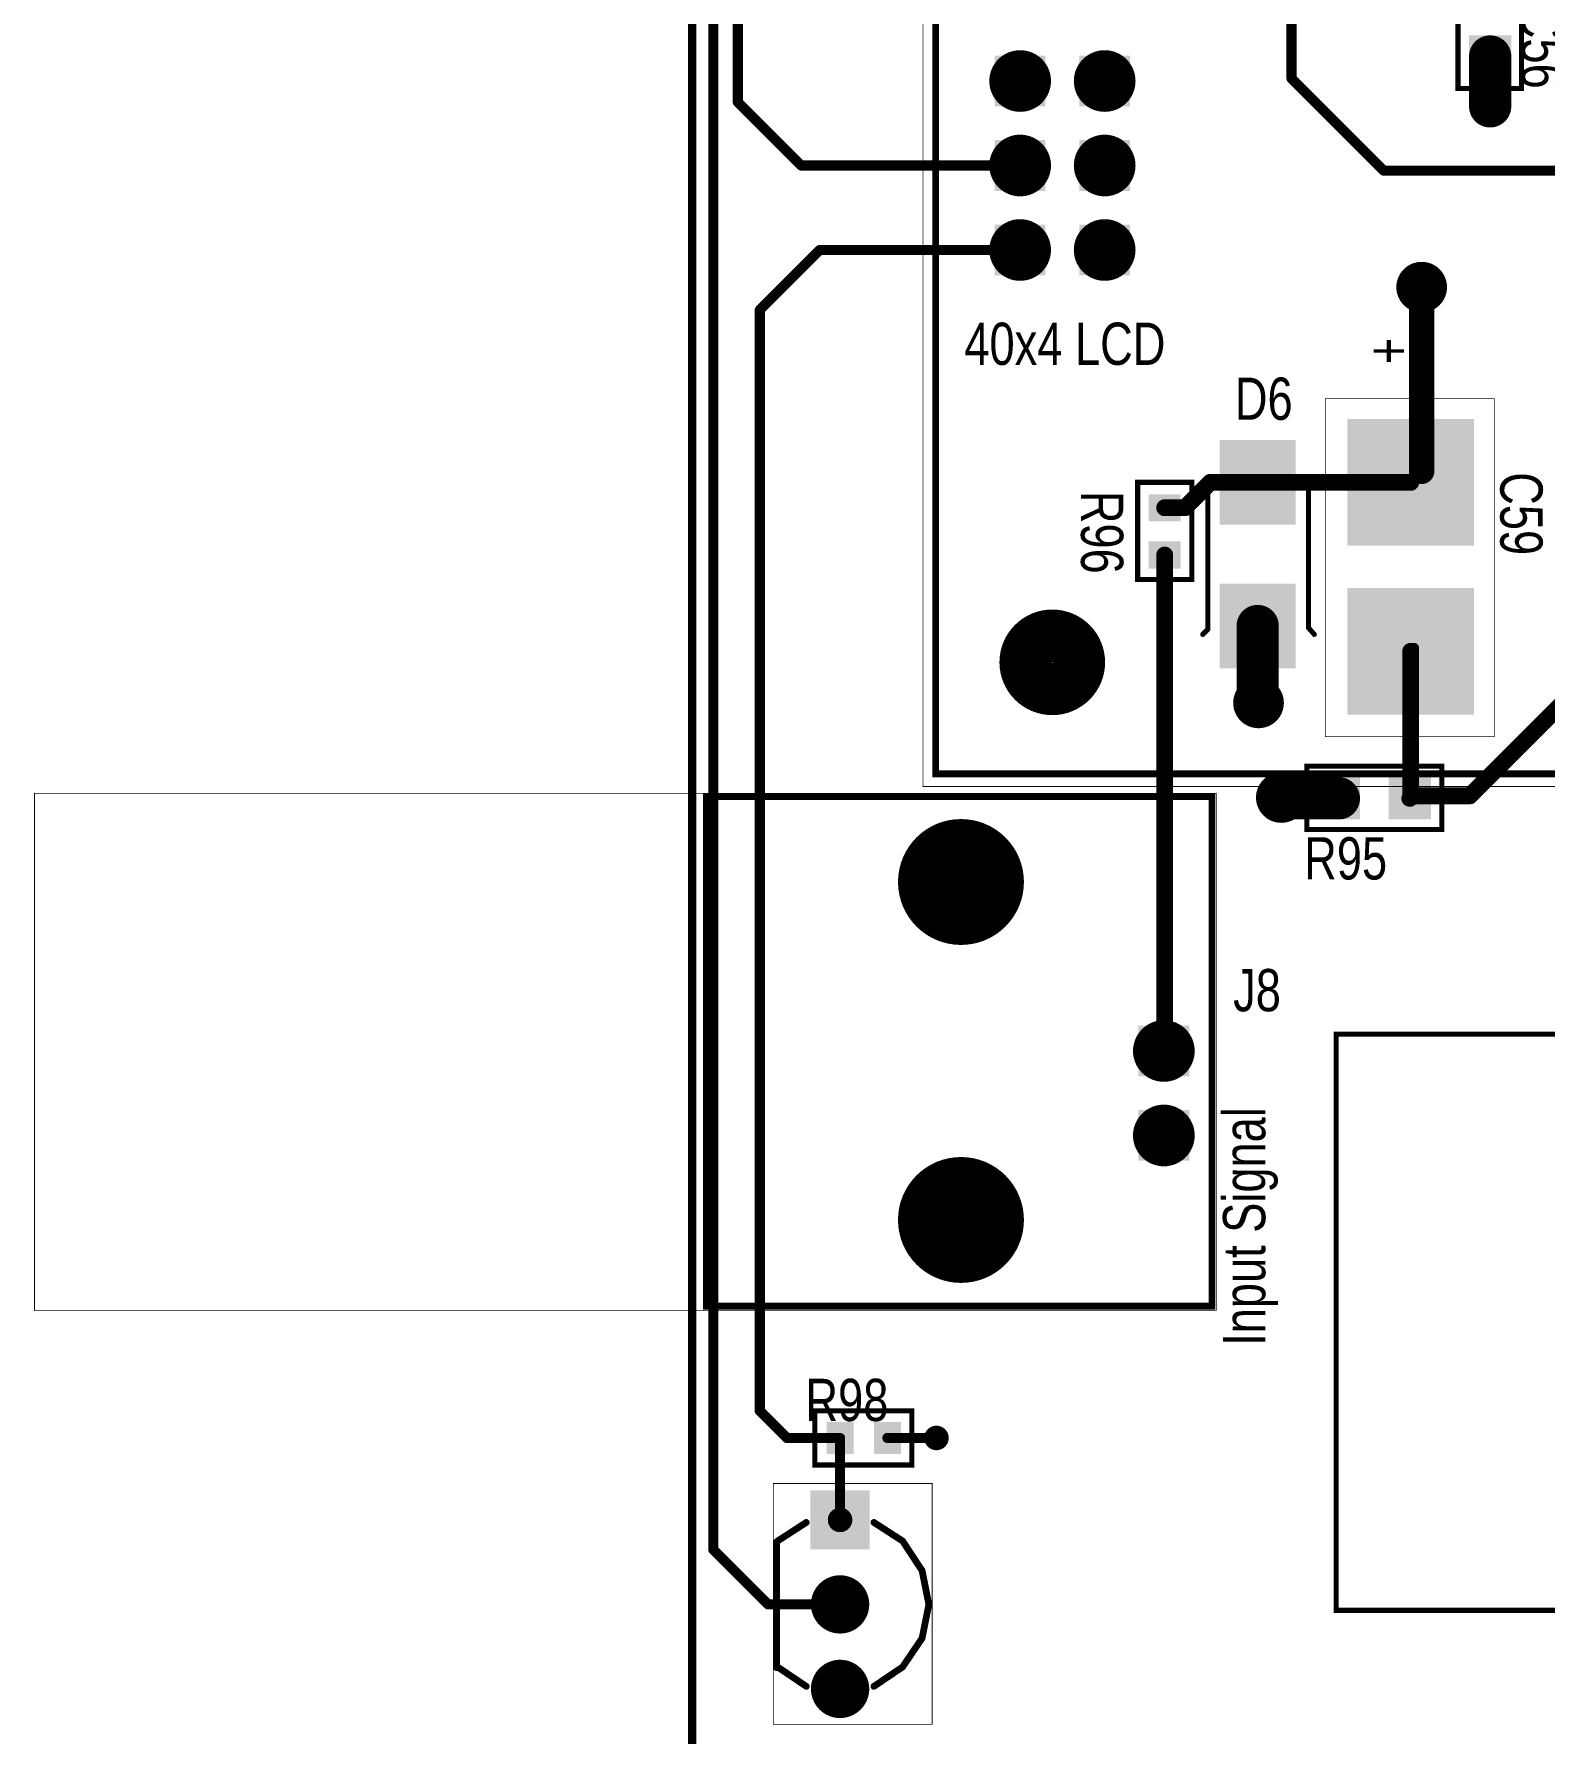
# Model space of a CAD drawing. Extents: x 0 to 8.76, y 0.02 to 4.83.
# Drawn here: x -0.001 to 1.787, y 1.21 to 3.222 of the extents above; entities that cross this region are included whole.
import ezdxf

# ---------------------------------------------------------------- set-up
doc = ezdxf.new("R2010")
doc.units = 0

msp = doc.modelspace()

# ---------------------------------------------------------------- linework, layer by layer
for points, const_width in [([(8.684, 0.028), (0.778, 0.029), (0.778, 4.826), (8.686, 4.826), (8.686, 0.028), (8.684, 0.028)], 0.01), ([(1.051, 2.331), (8.563, 2.331), (8.563, 4.484), (1.051, 4.484), (1.051, 2.331)], 0.001), ([(0.834, 1.711), (0, 1.711), (0, 2.323), (1.398, 2.323), (1.398, 1.711), (0.834, 1.711)], 0.001), ([(0.874, 1.506), (0.874, 1.221), (1.062, 1.221), (1.062, 1.506), (0.874, 1.506)], 0.001)]:
    msp.add_lwpolyline(points, close=True, dxfattribs=dict(const_width=const_width))
at = {"const_width": 0.0005}
for points in [[(-0.0003, 2.323, 1), (0.0003, 2.323, 1)], [(1.0507, 2.331, 1), (1.0513, 2.331, 1)], [(1.0507, 2.331, 1), (1.0513, 2.331, 1)], [(1.3977, 2.323, 1), (1.3983, 2.323, 1)], [(-0.0003, 1.711, 1), (0.0003, 1.711, 1)], [(0.8337, 1.711, 1), (0.8342, 1.711, 1)], [(0.8337, 1.711, 1), (0.8342, 1.711, 1)], [(1.3977, 1.711, 1), (1.3983, 1.711, 1)], [(0.8738, 1.506, 1), (0.8742, 1.506, 1)], [(0.8738, 1.506, 1), (0.8742, 1.506, 1)], [(1.0618, 1.506, 1), (1.0623, 1.506, 1)], [(0.8738, 1.221, 1), (0.8742, 1.221, 1)], [(1.0618, 1.221, 1), (1.0623, 1.221, 1)]]:
    msp.add_lwpolyline(points, format="xyb", close=True, dxfattribs=at)
at = {"layer": 'DRL'}
for points, const_width in [([(1.157, 3.166, 1), (1.175, 3.166, 1)], 0.018), ([(1.257, 3.166, 1), (1.275, 3.166, 1)], 0.018), ([(1.717, 3.136, 1), (1.727, 3.136, 1)], 0.01), ([(1.717, 3.136, 1), (1.727, 3.136, 1)], 0.01), ([(1.717, 3.136, 1), (1.727, 3.136, 1)], 0.01), ([(1.157, 3.066, 1), (1.175, 3.066, 1)], 0.018), ([(1.257, 3.066, 1), (1.275, 3.066, 1)], 0.018), ([(1.157, 2.966, 1), (1.175, 2.966, 1)], 0.018), ([(1.257, 2.966, 1), (1.275, 2.966, 1)], 0.018), ([(1.631, 2.922, 1), (1.651, 2.922, 1)], 0.02), ([(1.173, 2.478, 1), (1.235, 2.478, 1)], 0.063), ([(1.438, 2.43, 1), (1.458, 2.43, 1)], 0.02), ([(1.438, 2.43, 1), (1.458, 2.43, 1)], 0.02), ([(1.465, 2.318, 1), (1.485, 2.318, 1)], 0.02), ([(1.465, 2.318, 1), (1.485, 2.318, 1)], 0.02), ([(1.071, 2.218, 1), (1.121, 2.218, 1)], 0.05), ([(1.326, 2.018, 1), (1.346, 2.018, 1)], 0.02), ([(1.326, 1.918, 1), (1.346, 1.918, 1)], 0.02), ([(1.071, 1.818, 1), (1.121, 1.818, 1)], 0.05), ([(1.062, 1.56, 1), (1.072, 1.56, 1)], 0.01), ([(0.946, 1.463, 1), (0.96, 1.463, 1)], 0.015), ([(0.946, 1.363, 1), (0.96, 1.363, 1)], 0.015), ([(0.946, 1.263, 1), (0.96, 1.263, 1)], 0.015)]:
    msp.add_lwpolyline(points, format="xyb", close=True, dxfattribs=dict(at, const_width=const_width))
at = {"layer": 'FAB'}
for points, const_width in [([(1.717, 3.136, 1), (1.727, 3.136, 1)], 0.01), ([(1.717, 3.136, 1), (1.727, 3.136, 1)], 0.01), ([(1.717, 3.136, 1), (1.727, 3.136, 1)], 0.01), ([(1.631, 2.922, 1), (1.651, 2.922, 1)], 0.02), ([(1.438, 2.43, 1), (1.458, 2.43, 1)], 0.02), ([(1.438, 2.43, 1), (1.458, 2.43, 1)], 0.02), ([(1.465, 2.318, 1), (1.485, 2.318, 1)], 0.02), ([(1.465, 2.318, 1), (1.485, 2.318, 1)], 0.02), ([(1.062, 1.56, 1), (1.072, 1.56, 1)], 0.01)]:
    msp.add_lwpolyline(points, format="xyb", close=True, dxfattribs=dict(at, const_width=const_width))
at = {"layer": 'GND'}
for points, const_width in [([(1.716, 3.136, 1), (1.728, 3.136, 1)], 0.012), ([(1.716, 3.136, 1), (1.728, 3.136, 1)], 0.012), ([(1.716, 3.136, 1), (1.728, 3.136, 1)], 0.012), ([(1.629, 2.922, 1), (1.653, 2.922, 1)], 0.025), ([(1.173, 2.478, 1), (1.235, 2.478, 1)], 0.063), ([(1.436, 2.43, 1), (1.46, 2.43, 1)], 0.025), ([(1.436, 2.43, 1), (1.46, 2.43, 1)], 0.025), ([(1.463, 2.318, 1), (1.487, 2.318, 1)], 0.025), ([(1.463, 2.318, 1), (1.487, 2.318, 1)], 0.025), ([(1.066, 2.218, 1), (1.126, 2.218, 1)], 0.06), ([(1.066, 1.818, 1), (1.126, 1.818, 1)], 0.06), ([(1.061, 1.56, 1), (1.073, 1.56, 1)], 0.012), ([(0.938, 1.363, 1), (0.968, 1.363, 1)], 0.03), ([(0.938, 1.263, 1), (0.968, 1.263, 1)], 0.03)]:
    msp.add_lwpolyline(points, format="xyb", close=True, dxfattribs=dict(at, const_width=const_width))
for points in [[(1.136, 3.136), (1.196, 3.136), (1.136, 3.196), (1.196, 3.196)], [(1.236, 3.136), (1.296, 3.136), (1.236, 3.196), (1.296, 3.196)], [(1.136, 3.036), (1.196, 3.036), (1.136, 3.096), (1.196, 3.096)], [(1.236, 3.036), (1.296, 3.036), (1.236, 3.096), (1.296, 3.096)], [(1.136, 2.936), (1.196, 2.936), (1.136, 2.996), (1.196, 2.996)], [(1.236, 2.936), (1.296, 2.936), (1.236, 2.996), (1.296, 2.996)], [(1.306, 1.988), (1.366, 1.988), (1.306, 2.048), (1.366, 2.048)], [(1.306, 1.888), (1.366, 1.888), (1.306, 1.948), (1.366, 1.948)], [(0.923, 1.433), (0.983, 1.433), (0.923, 1.493), (0.983, 1.493)]]:
    msp.add_solid(points, dxfattribs=at)
at = {"layer": 'I10'}
for points, const_width in [([(1.716, 3.136, 1), (1.728, 3.136, 1)], 0.012), ([(1.716, 3.136, 1), (1.728, 3.136, 1)], 0.012), ([(1.716, 3.136, 1), (1.728, 3.136, 1)], 0.012), ([(1.629, 2.922, 1), (1.653, 2.922, 1)], 0.025), ([(1.173, 2.478, 1), (1.235, 2.478, 1)], 0.063), ([(1.436, 2.43, 1), (1.46, 2.43, 1)], 0.025), ([(1.436, 2.43, 1), (1.46, 2.43, 1)], 0.025), ([(1.463, 2.318, 1), (1.487, 2.318, 1)], 0.025), ([(1.463, 2.318, 1), (1.487, 2.318, 1)], 0.025), ([(1.066, 2.218, 1), (1.126, 2.218, 1)], 0.06), ([(1.066, 1.818, 1), (1.126, 1.818, 1)], 0.06), ([(1.061, 1.56, 1), (1.073, 1.56, 1)], 0.012), ([(0.938, 1.363, 1), (0.968, 1.363, 1)], 0.03), ([(0.938, 1.263, 1), (0.968, 1.263, 1)], 0.03)]:
    msp.add_lwpolyline(points, format="xyb", close=True, dxfattribs=dict(at, const_width=const_width))
for points in [[(1.136, 3.136), (1.196, 3.136), (1.136, 3.196), (1.196, 3.196)], [(1.236, 3.136), (1.296, 3.136), (1.236, 3.196), (1.296, 3.196)], [(1.136, 3.036), (1.196, 3.036), (1.136, 3.096), (1.196, 3.096)], [(1.236, 3.036), (1.296, 3.036), (1.236, 3.096), (1.296, 3.096)], [(1.136, 2.936), (1.196, 2.936), (1.136, 2.996), (1.196, 2.996)], [(1.236, 2.936), (1.296, 2.936), (1.236, 2.996), (1.296, 2.996)], [(1.306, 1.988), (1.366, 1.988), (1.306, 2.048), (1.366, 2.048)], [(1.306, 1.888), (1.366, 1.888), (1.306, 1.948), (1.366, 1.948)], [(0.923, 1.433), (0.983, 1.433), (0.923, 1.493), (0.983, 1.493)]]:
    msp.add_solid(points, dxfattribs=at)
at = {"layer": 'I11'}
for points, const_width in [([(1.716, 3.136, 1), (1.728, 3.136, 1)], 0.012), ([(1.716, 3.136, 1), (1.728, 3.136, 1)], 0.012), ([(1.716, 3.136, 1), (1.728, 3.136, 1)], 0.012), ([(1.629, 2.922, 1), (1.653, 2.922, 1)], 0.025), ([(1.173, 2.478, 1), (1.235, 2.478, 1)], 0.063), ([(1.436, 2.43, 1), (1.46, 2.43, 1)], 0.025), ([(1.436, 2.43, 1), (1.46, 2.43, 1)], 0.025), ([(1.463, 2.318, 1), (1.487, 2.318, 1)], 0.025), ([(1.463, 2.318, 1), (1.487, 2.318, 1)], 0.025), ([(1.066, 2.218, 1), (1.126, 2.218, 1)], 0.06), ([(1.066, 1.818, 1), (1.126, 1.818, 1)], 0.06), ([(1.061, 1.56, 1), (1.073, 1.56, 1)], 0.012), ([(0.938, 1.363, 1), (0.968, 1.363, 1)], 0.03), ([(0.938, 1.263, 1), (0.968, 1.263, 1)], 0.03)]:
    msp.add_lwpolyline(points, format="xyb", close=True, dxfattribs=dict(at, const_width=const_width))
for points in [[(1.136, 3.136), (1.196, 3.136), (1.136, 3.196), (1.196, 3.196)], [(1.236, 3.136), (1.296, 3.136), (1.236, 3.196), (1.296, 3.196)], [(1.136, 3.036), (1.196, 3.036), (1.136, 3.096), (1.196, 3.096)], [(1.236, 3.036), (1.296, 3.036), (1.236, 3.096), (1.296, 3.096)], [(1.136, 2.936), (1.196, 2.936), (1.136, 2.996), (1.196, 2.996)], [(1.236, 2.936), (1.296, 2.936), (1.236, 2.996), (1.296, 2.996)], [(1.306, 1.988), (1.366, 1.988), (1.306, 2.048), (1.366, 2.048)], [(1.306, 1.888), (1.366, 1.888), (1.306, 1.948), (1.366, 1.948)], [(0.923, 1.433), (0.983, 1.433), (0.923, 1.493), (0.983, 1.493)]]:
    msp.add_solid(points, dxfattribs=at)
at = {"layer": 'I12'}
for points, const_width in [([(1.716, 3.136, 1), (1.728, 3.136, 1)], 0.012), ([(1.716, 3.136, 1), (1.728, 3.136, 1)], 0.012), ([(1.716, 3.136, 1), (1.728, 3.136, 1)], 0.012), ([(1.629, 2.922, 1), (1.653, 2.922, 1)], 0.025), ([(1.173, 2.478, 1), (1.235, 2.478, 1)], 0.063), ([(1.436, 2.43, 1), (1.46, 2.43, 1)], 0.025), ([(1.436, 2.43, 1), (1.46, 2.43, 1)], 0.025), ([(1.463, 2.318, 1), (1.487, 2.318, 1)], 0.025), ([(1.463, 2.318, 1), (1.487, 2.318, 1)], 0.025), ([(1.066, 2.218, 1), (1.126, 2.218, 1)], 0.06), ([(1.066, 1.818, 1), (1.126, 1.818, 1)], 0.06), ([(1.061, 1.56, 1), (1.073, 1.56, 1)], 0.012), ([(0.938, 1.363, 1), (0.968, 1.363, 1)], 0.03), ([(0.938, 1.263, 1), (0.968, 1.263, 1)], 0.03)]:
    msp.add_lwpolyline(points, format="xyb", close=True, dxfattribs=dict(at, const_width=const_width))
for points in [[(1.136, 3.136), (1.196, 3.136), (1.136, 3.196), (1.196, 3.196)], [(1.236, 3.136), (1.296, 3.136), (1.236, 3.196), (1.296, 3.196)], [(1.136, 3.036), (1.196, 3.036), (1.136, 3.096), (1.196, 3.096)], [(1.236, 3.036), (1.296, 3.036), (1.236, 3.096), (1.296, 3.096)], [(1.136, 2.936), (1.196, 2.936), (1.136, 2.996), (1.196, 2.996)], [(1.236, 2.936), (1.296, 2.936), (1.236, 2.996), (1.296, 2.996)], [(1.306, 1.988), (1.366, 1.988), (1.306, 2.048), (1.366, 2.048)], [(1.306, 1.888), (1.366, 1.888), (1.306, 1.948), (1.366, 1.948)], [(0.923, 1.433), (0.983, 1.433), (0.923, 1.493), (0.983, 1.493)]]:
    msp.add_solid(points, dxfattribs=at)
at = {"layer": 'IN3'}
for points, const_width in [([(1.716, 3.136, 1), (1.728, 3.136, 1)], 0.012), ([(1.716, 3.136, 1), (1.728, 3.136, 1)], 0.012), ([(1.716, 3.136, 1), (1.728, 3.136, 1)], 0.012), ([(1.629, 2.922, 1), (1.653, 2.922, 1)], 0.025), ([(1.173, 2.478, 1), (1.235, 2.478, 1)], 0.063), ([(1.436, 2.43, 1), (1.46, 2.43, 1)], 0.025), ([(1.436, 2.43, 1), (1.46, 2.43, 1)], 0.025), ([(1.463, 2.318, 1), (1.487, 2.318, 1)], 0.025), ([(1.463, 2.318, 1), (1.487, 2.318, 1)], 0.025), ([(1.066, 2.218, 1), (1.126, 2.218, 1)], 0.06), ([(1.066, 1.818, 1), (1.126, 1.818, 1)], 0.06), ([(1.061, 1.56, 1), (1.073, 1.56, 1)], 0.012), ([(0.938, 1.363, 1), (0.968, 1.363, 1)], 0.03), ([(0.938, 1.263, 1), (0.968, 1.263, 1)], 0.03)]:
    msp.add_lwpolyline(points, format="xyb", close=True, dxfattribs=dict(at, const_width=const_width))
for points in [[(1.136, 3.136), (1.196, 3.136), (1.136, 3.196), (1.196, 3.196)], [(1.236, 3.136), (1.296, 3.136), (1.236, 3.196), (1.296, 3.196)], [(1.136, 3.036), (1.196, 3.036), (1.136, 3.096), (1.196, 3.096)], [(1.236, 3.036), (1.296, 3.036), (1.236, 3.096), (1.296, 3.096)], [(1.136, 2.936), (1.196, 2.936), (1.136, 2.996), (1.196, 2.996)], [(1.236, 2.936), (1.296, 2.936), (1.236, 2.996), (1.296, 2.996)], [(1.306, 1.988), (1.366, 1.988), (1.306, 2.048), (1.366, 2.048)], [(1.306, 1.888), (1.366, 1.888), (1.306, 1.948), (1.366, 1.948)], [(0.923, 1.433), (0.983, 1.433), (0.923, 1.493), (0.983, 1.493)]]:
    msp.add_solid(points, dxfattribs=at)
at = {"layer": 'IN4'}
for points, const_width in [([(1.716, 3.136, 1), (1.728, 3.136, 1)], 0.012), ([(1.716, 3.136, 1), (1.728, 3.136, 1)], 0.012), ([(1.716, 3.136, 1), (1.728, 3.136, 1)], 0.012), ([(1.629, 2.922, 1), (1.653, 2.922, 1)], 0.025), ([(1.173, 2.478, 1), (1.235, 2.478, 1)], 0.063), ([(1.436, 2.43, 1), (1.46, 2.43, 1)], 0.025), ([(1.436, 2.43, 1), (1.46, 2.43, 1)], 0.025), ([(1.463, 2.318, 1), (1.487, 2.318, 1)], 0.025), ([(1.463, 2.318, 1), (1.487, 2.318, 1)], 0.025), ([(1.066, 2.218, 1), (1.126, 2.218, 1)], 0.06), ([(1.066, 1.818, 1), (1.126, 1.818, 1)], 0.06), ([(1.061, 1.56, 1), (1.073, 1.56, 1)], 0.012), ([(0.938, 1.363, 1), (0.968, 1.363, 1)], 0.03), ([(0.938, 1.263, 1), (0.968, 1.263, 1)], 0.03)]:
    msp.add_lwpolyline(points, format="xyb", close=True, dxfattribs=dict(at, const_width=const_width))
for points in [[(1.136, 3.136), (1.196, 3.136), (1.136, 3.196), (1.196, 3.196)], [(1.236, 3.136), (1.296, 3.136), (1.236, 3.196), (1.296, 3.196)], [(1.136, 3.036), (1.196, 3.036), (1.136, 3.096), (1.196, 3.096)], [(1.236, 3.036), (1.296, 3.036), (1.236, 3.096), (1.296, 3.096)], [(1.136, 2.936), (1.196, 2.936), (1.136, 2.996), (1.196, 2.996)], [(1.236, 2.936), (1.296, 2.936), (1.236, 2.996), (1.296, 2.996)], [(1.306, 1.988), (1.366, 1.988), (1.306, 2.048), (1.366, 2.048)], [(1.306, 1.888), (1.366, 1.888), (1.306, 1.948), (1.366, 1.948)], [(0.923, 1.433), (0.983, 1.433), (0.923, 1.493), (0.983, 1.493)]]:
    msp.add_solid(points, dxfattribs=at)
at = {"layer": 'IN5'}
for points, const_width in [([(1.716, 3.136, 1), (1.728, 3.136, 1)], 0.012), ([(1.716, 3.136, 1), (1.728, 3.136, 1)], 0.012), ([(1.716, 3.136, 1), (1.728, 3.136, 1)], 0.012), ([(1.629, 2.922, 1), (1.653, 2.922, 1)], 0.025), ([(1.173, 2.478, 1), (1.235, 2.478, 1)], 0.063), ([(1.436, 2.43, 1), (1.46, 2.43, 1)], 0.025), ([(1.436, 2.43, 1), (1.46, 2.43, 1)], 0.025), ([(1.463, 2.318, 1), (1.487, 2.318, 1)], 0.025), ([(1.463, 2.318, 1), (1.487, 2.318, 1)], 0.025), ([(1.066, 2.218, 1), (1.126, 2.218, 1)], 0.06), ([(1.066, 1.818, 1), (1.126, 1.818, 1)], 0.06), ([(1.061, 1.56, 1), (1.073, 1.56, 1)], 0.012), ([(0.938, 1.363, 1), (0.968, 1.363, 1)], 0.03), ([(0.938, 1.263, 1), (0.968, 1.263, 1)], 0.03)]:
    msp.add_lwpolyline(points, format="xyb", close=True, dxfattribs=dict(at, const_width=const_width))
for points in [[(1.136, 3.136), (1.196, 3.136), (1.136, 3.196), (1.196, 3.196)], [(1.236, 3.136), (1.296, 3.136), (1.236, 3.196), (1.296, 3.196)], [(1.136, 3.036), (1.196, 3.036), (1.136, 3.096), (1.196, 3.096)], [(1.236, 3.036), (1.296, 3.036), (1.236, 3.096), (1.296, 3.096)], [(1.136, 2.936), (1.196, 2.936), (1.136, 2.996), (1.196, 2.996)], [(1.236, 2.936), (1.296, 2.936), (1.236, 2.996), (1.296, 2.996)], [(1.306, 1.988), (1.366, 1.988), (1.306, 2.048), (1.366, 2.048)], [(1.306, 1.888), (1.366, 1.888), (1.306, 1.948), (1.366, 1.948)], [(0.923, 1.433), (0.983, 1.433), (0.923, 1.493), (0.983, 1.493)]]:
    msp.add_solid(points, dxfattribs=at)
at = {"layer": 'IN6'}
for points, const_width in [([(1.716, 3.136, 1), (1.728, 3.136, 1)], 0.012), ([(1.716, 3.136, 1), (1.728, 3.136, 1)], 0.012), ([(1.716, 3.136, 1), (1.728, 3.136, 1)], 0.012), ([(1.629, 2.922, 1), (1.653, 2.922, 1)], 0.025), ([(1.173, 2.478, 1), (1.235, 2.478, 1)], 0.063), ([(1.436, 2.43, 1), (1.46, 2.43, 1)], 0.025), ([(1.436, 2.43, 1), (1.46, 2.43, 1)], 0.025), ([(1.463, 2.318, 1), (1.487, 2.318, 1)], 0.025), ([(1.463, 2.318, 1), (1.487, 2.318, 1)], 0.025), ([(1.066, 2.218, 1), (1.126, 2.218, 1)], 0.06), ([(1.066, 1.818, 1), (1.126, 1.818, 1)], 0.06), ([(1.061, 1.56, 1), (1.073, 1.56, 1)], 0.012), ([(0.938, 1.363, 1), (0.968, 1.363, 1)], 0.03), ([(0.938, 1.263, 1), (0.968, 1.263, 1)], 0.03)]:
    msp.add_lwpolyline(points, format="xyb", close=True, dxfattribs=dict(at, const_width=const_width))
for points in [[(1.136, 3.136), (1.196, 3.136), (1.136, 3.196), (1.196, 3.196)], [(1.236, 3.136), (1.296, 3.136), (1.236, 3.196), (1.296, 3.196)], [(1.136, 3.036), (1.196, 3.036), (1.136, 3.096), (1.196, 3.096)], [(1.236, 3.036), (1.296, 3.036), (1.236, 3.096), (1.296, 3.096)], [(1.136, 2.936), (1.196, 2.936), (1.136, 2.996), (1.196, 2.996)], [(1.236, 2.936), (1.296, 2.936), (1.236, 2.996), (1.296, 2.996)], [(1.306, 1.988), (1.366, 1.988), (1.306, 2.048), (1.366, 2.048)], [(1.306, 1.888), (1.366, 1.888), (1.306, 1.948), (1.366, 1.948)], [(0.923, 1.433), (0.983, 1.433), (0.923, 1.493), (0.983, 1.493)]]:
    msp.add_solid(points, dxfattribs=at)
at = {"layer": 'IN7'}
for points, const_width in [([(1.716, 3.136, 1), (1.728, 3.136, 1)], 0.012), ([(1.716, 3.136, 1), (1.728, 3.136, 1)], 0.012), ([(1.716, 3.136, 1), (1.728, 3.136, 1)], 0.012), ([(1.629, 2.922, 1), (1.653, 2.922, 1)], 0.025), ([(1.173, 2.478, 1), (1.235, 2.478, 1)], 0.063), ([(1.436, 2.43, 1), (1.46, 2.43, 1)], 0.025), ([(1.436, 2.43, 1), (1.46, 2.43, 1)], 0.025), ([(1.463, 2.318, 1), (1.487, 2.318, 1)], 0.025), ([(1.463, 2.318, 1), (1.487, 2.318, 1)], 0.025), ([(1.066, 2.218, 1), (1.126, 2.218, 1)], 0.06), ([(1.066, 1.818, 1), (1.126, 1.818, 1)], 0.06), ([(1.061, 1.56, 1), (1.073, 1.56, 1)], 0.012), ([(0.938, 1.363, 1), (0.968, 1.363, 1)], 0.03), ([(0.938, 1.263, 1), (0.968, 1.263, 1)], 0.03)]:
    msp.add_lwpolyline(points, format="xyb", close=True, dxfattribs=dict(at, const_width=const_width))
for points in [[(1.136, 3.136), (1.196, 3.136), (1.136, 3.196), (1.196, 3.196)], [(1.236, 3.136), (1.296, 3.136), (1.236, 3.196), (1.296, 3.196)], [(1.136, 3.036), (1.196, 3.036), (1.136, 3.096), (1.196, 3.096)], [(1.236, 3.036), (1.296, 3.036), (1.236, 3.096), (1.296, 3.096)], [(1.136, 2.936), (1.196, 2.936), (1.136, 2.996), (1.196, 2.996)], [(1.236, 2.936), (1.296, 2.936), (1.236, 2.996), (1.296, 2.996)], [(1.306, 1.988), (1.366, 1.988), (1.306, 2.048), (1.366, 2.048)], [(1.306, 1.888), (1.366, 1.888), (1.306, 1.948), (1.366, 1.948)], [(0.923, 1.433), (0.983, 1.433), (0.923, 1.493), (0.983, 1.493)]]:
    msp.add_solid(points, dxfattribs=at)
at = {"layer": 'IN8'}
for points, const_width in [([(1.716, 3.136, 1), (1.728, 3.136, 1)], 0.012), ([(1.716, 3.136, 1), (1.728, 3.136, 1)], 0.012), ([(1.716, 3.136, 1), (1.728, 3.136, 1)], 0.012), ([(1.629, 2.922, 1), (1.653, 2.922, 1)], 0.025), ([(1.173, 2.478, 1), (1.235, 2.478, 1)], 0.063), ([(1.436, 2.43, 1), (1.46, 2.43, 1)], 0.025), ([(1.436, 2.43, 1), (1.46, 2.43, 1)], 0.025), ([(1.463, 2.318, 1), (1.487, 2.318, 1)], 0.025), ([(1.463, 2.318, 1), (1.487, 2.318, 1)], 0.025), ([(1.066, 2.218, 1), (1.126, 2.218, 1)], 0.06), ([(1.066, 1.818, 1), (1.126, 1.818, 1)], 0.06), ([(1.061, 1.56, 1), (1.073, 1.56, 1)], 0.012), ([(0.938, 1.363, 1), (0.968, 1.363, 1)], 0.03), ([(0.938, 1.263, 1), (0.968, 1.263, 1)], 0.03)]:
    msp.add_lwpolyline(points, format="xyb", close=True, dxfattribs=dict(at, const_width=const_width))
for points in [[(1.136, 3.136), (1.196, 3.136), (1.136, 3.196), (1.196, 3.196)], [(1.236, 3.136), (1.296, 3.136), (1.236, 3.196), (1.296, 3.196)], [(1.136, 3.036), (1.196, 3.036), (1.136, 3.096), (1.196, 3.096)], [(1.236, 3.036), (1.296, 3.036), (1.236, 3.096), (1.296, 3.096)], [(1.136, 2.936), (1.196, 2.936), (1.136, 2.996), (1.196, 2.996)], [(1.236, 2.936), (1.296, 2.936), (1.236, 2.996), (1.296, 2.996)], [(1.306, 1.988), (1.366, 1.988), (1.306, 2.048), (1.366, 2.048)], [(1.306, 1.888), (1.366, 1.888), (1.306, 1.948), (1.366, 1.948)], [(0.923, 1.433), (0.983, 1.433), (0.923, 1.493), (0.983, 1.493)]]:
    msp.add_solid(points, dxfattribs=at)
at = {"layer": 'IN9'}
for points, const_width in [([(1.716, 3.136, 1), (1.728, 3.136, 1)], 0.012), ([(1.716, 3.136, 1), (1.728, 3.136, 1)], 0.012), ([(1.716, 3.136, 1), (1.728, 3.136, 1)], 0.012), ([(1.629, 2.922, 1), (1.653, 2.922, 1)], 0.025), ([(1.173, 2.478, 1), (1.235, 2.478, 1)], 0.063), ([(1.436, 2.43, 1), (1.46, 2.43, 1)], 0.025), ([(1.436, 2.43, 1), (1.46, 2.43, 1)], 0.025), ([(1.463, 2.318, 1), (1.487, 2.318, 1)], 0.025), ([(1.463, 2.318, 1), (1.487, 2.318, 1)], 0.025), ([(1.066, 2.218, 1), (1.126, 2.218, 1)], 0.06), ([(1.066, 1.818, 1), (1.126, 1.818, 1)], 0.06), ([(1.061, 1.56, 1), (1.073, 1.56, 1)], 0.012), ([(0.938, 1.363, 1), (0.968, 1.363, 1)], 0.03), ([(0.938, 1.263, 1), (0.968, 1.263, 1)], 0.03)]:
    msp.add_lwpolyline(points, format="xyb", close=True, dxfattribs=dict(at, const_width=const_width))
for points in [[(1.136, 3.136), (1.196, 3.136), (1.136, 3.196), (1.196, 3.196)], [(1.236, 3.136), (1.296, 3.136), (1.236, 3.196), (1.296, 3.196)], [(1.136, 3.036), (1.196, 3.036), (1.136, 3.096), (1.196, 3.096)], [(1.236, 3.036), (1.296, 3.036), (1.236, 3.096), (1.296, 3.096)], [(1.136, 2.936), (1.196, 2.936), (1.136, 2.996), (1.196, 2.996)], [(1.236, 2.936), (1.296, 2.936), (1.236, 2.996), (1.296, 2.996)], [(1.306, 1.988), (1.366, 1.988), (1.306, 2.048), (1.366, 2.048)], [(1.306, 1.888), (1.366, 1.888), (1.306, 1.948), (1.366, 1.948)], [(0.923, 1.433), (0.983, 1.433), (0.923, 1.493), (0.983, 1.493)]]:
    msp.add_solid(points, dxfattribs=at)
at = {"layer": 'NOT'}
for points, const_width in [([(1.717, 3.136, 1), (1.727, 3.136, 1)], 0.01), ([(1.717, 3.136, 1), (1.727, 3.136, 1)], 0.01), ([(1.717, 3.136, 1), (1.727, 3.136, 1)], 0.01), ([(1.631, 2.922, 1), (1.651, 2.922, 1)], 0.02), ([(1.438, 2.43, 1), (1.458, 2.43, 1)], 0.02), ([(1.438, 2.43, 1), (1.458, 2.43, 1)], 0.02), ([(1.465, 2.318, 1), (1.485, 2.318, 1)], 0.02), ([(1.465, 2.318, 1), (1.485, 2.318, 1)], 0.02), ([(1.062, 1.56, 1), (1.072, 1.56, 1)], 0.01)]:
    msp.add_lwpolyline(points, format="xyb", close=True, dxfattribs=dict(at, const_width=const_width))
at = {"layer": 'PWR'}
for points, const_width in [([(1.716, 3.136, 1), (1.728, 3.136, 1)], 0.012), ([(1.716, 3.136, 1), (1.728, 3.136, 1)], 0.012), ([(1.716, 3.136, 1), (1.728, 3.136, 1)], 0.012), ([(1.629, 2.922, 1), (1.653, 2.922, 1)], 0.025), ([(1.173, 2.478, 1), (1.235, 2.478, 1)], 0.063), ([(1.436, 2.43, 1), (1.46, 2.43, 1)], 0.025), ([(1.436, 2.43, 1), (1.46, 2.43, 1)], 0.025), ([(1.463, 2.318, 1), (1.487, 2.318, 1)], 0.025), ([(1.463, 2.318, 1), (1.487, 2.318, 1)], 0.025), ([(1.066, 2.218, 1), (1.126, 2.218, 1)], 0.06), ([(1.066, 1.818, 1), (1.126, 1.818, 1)], 0.06), ([(1.061, 1.56, 1), (1.073, 1.56, 1)], 0.012), ([(0.938, 1.363, 1), (0.968, 1.363, 1)], 0.03), ([(0.938, 1.263, 1), (0.968, 1.263, 1)], 0.03)]:
    msp.add_lwpolyline(points, format="xyb", close=True, dxfattribs=dict(at, const_width=const_width))
for points in [[(1.136, 3.136), (1.196, 3.136), (1.136, 3.196), (1.196, 3.196)], [(1.236, 3.136), (1.296, 3.136), (1.236, 3.196), (1.296, 3.196)], [(1.136, 3.036), (1.196, 3.036), (1.136, 3.096), (1.196, 3.096)], [(1.236, 3.036), (1.296, 3.036), (1.236, 3.096), (1.296, 3.096)], [(1.136, 2.936), (1.196, 2.936), (1.136, 2.996), (1.196, 2.996)], [(1.236, 2.936), (1.296, 2.936), (1.236, 2.996), (1.296, 2.996)], [(1.306, 1.988), (1.366, 1.988), (1.306, 2.048), (1.366, 2.048)], [(1.306, 1.888), (1.366, 1.888), (1.306, 1.948), (1.366, 1.948)], [(0.923, 1.433), (0.983, 1.433), (0.923, 1.493), (0.983, 1.493)]]:
    msp.add_solid(points, dxfattribs=at)
at = {"layer": 'SMT'}
for points, const_width in [([(1.148, 3.166, 1), (1.184, 3.166, 1)], 0.037), ([(1.248, 3.166, 1), (1.284, 3.166, 1)], 0.037), ([(1.715, 3.136, 1), (1.729, 3.136, 1)], 0.015), ([(1.715, 3.136, 1), (1.729, 3.136, 1)], 0.015), ([(1.715, 3.136, 1), (1.729, 3.136, 1)], 0.015), ([(1.148, 3.066, 1), (1.184, 3.066, 1)], 0.037), ([(1.248, 3.066, 1), (1.284, 3.066, 1)], 0.037), ([(1.148, 2.966, 1), (1.184, 2.966, 1)], 0.037), ([(1.248, 2.966, 1), (1.284, 2.966, 1)], 0.037), ([(1.626, 2.922, 1), (1.656, 2.922, 1)], 0.03), ([(1.173, 2.478, 1), (1.235, 2.478, 1)], 0.063), ([(1.433, 2.43, 1), (1.463, 2.43, 1)], 0.03), ([(1.433, 2.43, 1), (1.463, 2.43, 1)], 0.03), ([(1.46, 2.318, 1), (1.49, 2.318, 1)], 0.03), ([(1.46, 2.318, 1), (1.49, 2.318, 1)], 0.03), ([(1.059, 2.218, 1), (1.133, 2.218, 1)], 0.075), ([(1.318, 2.018, 1), (1.354, 2.018, 1)], 0.037), ([(1.318, 1.918, 1), (1.354, 1.918, 1)], 0.037), ([(1.059, 1.818, 1), (1.133, 1.818, 1)], 0.075), ([(1.06, 1.56, 1), (1.074, 1.56, 1)], 0.015), ([(0.936, 1.363, 1), (0.97, 1.363, 1)], 0.035), ([(0.936, 1.263, 1), (0.97, 1.263, 1)], 0.035)]:
    msp.add_lwpolyline(points, format="xyb", close=True, dxfattribs=dict(at, const_width=const_width))
for points in [[(1.697, 3.17), (1.747, 3.17), (1.697, 3.22), (1.747, 3.22)], [(1.553, 2.616), (1.703, 2.616), (1.553, 2.766), (1.703, 2.766)], [(1.402, 2.641), (1.492, 2.641), (1.402, 2.741), (1.492, 2.741)], [(1.318, 2.645), (1.356, 2.645), (1.318, 2.677), (1.356, 2.677)], [(1.318, 2.589), (1.356, 2.589), (1.318, 2.621), (1.356, 2.621)], [(1.402, 2.471), (1.492, 2.471), (1.402, 2.571), (1.492, 2.571)], [(1.553, 2.416), (1.703, 2.416), (1.553, 2.566), (1.703, 2.566)], [(1.518, 2.292), (1.568, 2.292), (1.518, 2.342), (1.568, 2.342)], [(1.602, 2.292), (1.652, 2.292), (1.602, 2.342), (1.652, 2.342)], [(0.937, 1.541), (0.969, 1.541), (0.937, 1.579), (0.969, 1.579)], [(0.993, 1.541), (1.025, 1.541), (0.993, 1.579), (1.025, 1.579)], [(0.918, 1.428), (0.988, 1.428), (0.918, 1.498), (0.988, 1.498)]]:
    msp.add_solid(points, dxfattribs=at)
at = {"layer": 'SPT'}
for points in [[(1.697, 3.17), (1.747, 3.17), (1.697, 3.22), (1.747, 3.22)], [(1.553, 2.616), (1.703, 2.616), (1.553, 2.766), (1.703, 2.766)], [(1.402, 2.641), (1.492, 2.641), (1.402, 2.741), (1.492, 2.741)], [(1.318, 2.645), (1.356, 2.645), (1.318, 2.677), (1.356, 2.677)], [(1.318, 2.589), (1.356, 2.589), (1.318, 2.621), (1.356, 2.621)], [(1.402, 2.471), (1.492, 2.471), (1.402, 2.571), (1.492, 2.571)], [(1.553, 2.416), (1.703, 2.416), (1.553, 2.566), (1.703, 2.566)], [(1.518, 2.292), (1.568, 2.292), (1.518, 2.342), (1.568, 2.342)], [(1.602, 2.292), (1.652, 2.292), (1.602, 2.342), (1.652, 2.342)], [(0.937, 1.541), (0.969, 1.541), (0.937, 1.579), (0.969, 1.579)], [(0.993, 1.541), (1.025, 1.541), (0.993, 1.579), (1.025, 1.579)]]:
    msp.add_solid(points, dxfattribs=at)
at = {"layer": 'SST'}
for points, const_width in [([(1.066, 4.467), (1.066, 2.346), (8.547, 2.346), (8.548, 2.365), (8.548, 4.469), (1.067, 4.469), (1.067, 4.468), (1.066, 4.467)], 0.008), ([(1.759, 3.317), (1.759, 3.157), (1.759, 3.157), (1.684, 3.157), (1.684, 3.317), (1.759, 3.317)], 0.006), ([(1.727, 2.444), (1.727, 2.79), (1.527, 2.79), (1.527, 2.39), (1.727, 2.39), (1.727, 2.444)], 0.001), ([(1.369, 2.576), (1.305, 2.576), (1.305, 2.576), (1.305, 2.691), (1.369, 2.691), (1.369, 2.576)], 0.006), ([(1.665, 2.28), (1.505, 2.28), (1.505, 2.28), (1.505, 2.355), (1.665, 2.355), (1.665, 2.28)], 0.006), ([(0.795, 2.315), (0.795, 1.716), (1.393, 1.716), (1.393, 2.319), (0.795, 2.319), (0.795, 2.315)], 0.008), ([(1.662, 2.038), (1.54, 2.038), (1.54, 1.356), (2.221, 1.356), (2.221, 2.038), (1.662, 2.038)], 0.006), ([(0.923, 1.528), (0.923, 1.592), (0.923, 1.592), (1.038, 1.592), (1.038, 1.528), (0.923, 1.528)], 0.006)]:
    msp.add_lwpolyline(points, close=True, dxfattribs=dict(at, const_width=const_width))
for points, const_width in [([(1.6825, 3.157, 1), (1.6855, 3.157, 1)], 0.003), ([(1.7575, 3.157, 1), (1.7605, 3.157, 1)], 0.003), ([(1.7575, 3.157, 1), (1.7605, 3.157, 1)], 0.003), ([(1.5267, 2.79, 1), (1.5273, 2.79, 1)], 0.0005), ([(1.7268, 2.79, 1), (1.7273, 2.79, 1)], 0.0005), ([(1.3865, 2.696, 1), (1.3895, 2.696, 1)], 0.003), ([(1.5055, 2.696, 1), (1.5085, 2.696, 1)], 0.003), ([(1.3035, 2.691, 1), (1.3065, 2.691, 1)], 0.003), ([(1.3675, 2.691, 1), (1.3705, 2.691, 1)], 0.003), ([(1.3035, 2.576, 1), (1.3065, 2.576, 1)], 0.003), ([(1.3035, 2.576, 1), (1.3065, 2.576, 1)], 0.003), ([(1.3675, 2.576, 1), (1.3705, 2.576, 1)], 0.003), ([(1.3675, 2.576, 1), (1.3705, 2.576, 1)], 0.003), ([(1.3865, 2.517, 1), (1.3895, 2.517, 1)], 0.003), ([(1.5055, 2.519, 1), (1.5085, 2.519, 1)], 0.003), ([(1.3805, 2.511, 1), (1.3835, 2.511, 1)], 0.003), ([(1.5125, 2.511, 1), (1.5155, 2.511, 1)], 0.003), ([(1.7268, 2.444, 1), (1.7273, 2.444, 1)], 0.0005), ([(1.7268, 2.444, 1), (1.7273, 2.444, 1)], 0.0005), ([(1.5267, 2.39, 1), (1.5273, 2.39, 1)], 0.0005), ([(1.7268, 2.39, 1), (1.7273, 2.39, 1)], 0.0005), ([(1.5035, 2.355, 1), (1.5065, 2.355, 1)], 0.003), ([(1.6635, 2.355, 1), (1.6665, 2.355, 1)], 0.003), ([(1.064, 2.346, 1), (1.068, 2.346, 1)], 0.004), ([(0.793, 2.319, 1), (0.797, 2.319, 1)], 0.004), ([(0.793, 2.315, 1), (0.797, 2.315, 1)], 0.004), ([(0.793, 2.315, 1), (0.797, 2.315, 1)], 0.004), ([(1.391, 2.319, 1), (1.395, 2.319, 1)], 0.004), ([(1.5035, 2.28, 1), (1.5065, 2.28, 1)], 0.003), ([(1.5035, 2.28, 1), (1.5065, 2.28, 1)], 0.003), ([(1.6635, 2.28, 1), (1.6665, 2.28, 1)], 0.003), ([(1.6635, 2.28, 1), (1.6665, 2.28, 1)], 0.003), ([(1.5385, 2.038, 1), (1.5415, 2.038, 1)], 0.003), ([(1.6605, 2.038, 1), (1.6635, 2.038, 1)], 0.003), ([(1.6605, 2.038, 1), (1.6635, 2.038, 1)], 0.003), ([(0.793, 1.716, 1), (0.797, 1.716, 1)], 0.004), ([(1.391, 1.716, 1), (1.395, 1.716, 1)], 0.004), ([(0.9215, 1.592, 1), (0.9245, 1.592, 1)], 0.003), ([(0.9215, 1.592, 1), (0.9245, 1.592, 1)], 0.003), ([(1.0365, 1.592, 1), (1.0395, 1.592, 1)], 0.003), ([(0.9215, 1.528, 1), (0.9245, 1.528, 1)], 0.003), ([(0.9215, 1.528, 1), (0.9245, 1.528, 1)], 0.003), ([(1.0365, 1.528, 1), (1.0395, 1.528, 1)], 0.003), ([(0.911, 1.46, 1), (0.915, 1.46, 1)], 0.004), ([(0.991, 1.46, 1), (0.995, 1.46, 1)], 0.004), ([(0.876, 1.437, 1), (0.88, 1.437, 1)], 0.004), ([(0.877, 1.438, 1), (0.881, 1.438, 1)], 0.004), ([(1.025, 1.438, 1), (1.029, 1.438, 1)], 0.004), ([(1.048, 1.403, 1), (1.052, 1.403, 1)], 0.004), ([(1.056, 1.363, 1), (1.06, 1.363, 1)], 0.004), ([(1.056, 1.363, 1), (1.06, 1.363, 1)], 0.004), ([(1.5385, 1.356, 1), (1.5415, 1.356, 1)], 0.003), ([(1.048, 1.323, 1), (1.052, 1.323, 1)], 0.004), ([(1.048, 1.323, 1), (1.052, 1.323, 1)], 0.004), ([(0.876, 1.288, 1), (0.88, 1.288, 1)], 0.004), ([(0.877, 1.289, 1), (0.881, 1.289, 1)], 0.004), ([(1.025, 1.289, 1), (1.029, 1.289, 1)], 0.004), ([(0.911, 1.266, 1), (0.915, 1.266, 1)], 0.004), ([(0.991, 1.266, 1), (0.995, 1.266, 1)], 0.004)]:
    msp.add_lwpolyline(points, format="xyb", close=True, dxfattribs=dict(at, const_width=const_width))
for points, const_width in [([(1.388, 2.696), (1.388, 2.517), (1.382, 2.511)], 0.006), ([(1.507, 2.696), (1.507, 2.519), (1.514, 2.511)], 0.006), ([(0.913, 1.46), (0.879, 1.438), (0.878, 1.437), (0.878, 1.288)], 0.008), ([(0.993, 1.266), (1.027, 1.289), (1.05, 1.323), (1.05, 1.323), (1.058, 1.363), (1.058, 1.363), (1.05, 1.403), (1.027, 1.438), (0.993, 1.46)], 0.008), ([(0.879, 1.289), (0.913, 1.266)], 0.008)]:
    msp.add_lwpolyline(points, dxfattribs=dict(at, const_width=const_width))
at = {"layer": 'TOP'}
for points, const_width in [([(0.803, 1.428), (0.803, 4.626)], 0.012), ([(0.832, 3.141), (0.832, 4.615)], 0.012), ([(1.487, 3.169), (1.487, 3.835)], 0.012), ([(1.722, 3.136), (1.722, 3.195)], 0.05), ([(1.722, 3.136), (1.722, 3.195)], 0.05), ([(1.722, 3.195), (1.722, 3.136)], 0.05), ([(1.596, 3.06), (1.487, 3.169)], 0.012), ([(0.907, 3.066), (0.832, 3.141)], 0.012), ([(1.166, 3.066), (0.907, 3.066)], 0.012), ([(2.636, 3.06), (1.596, 3.06)], 0.012), ([(0.858, 2.895), (0.929, 2.966)], 0.012), ([(0.929, 2.966), (1.166, 2.966)], 0.012), ([(1.641, 2.922), (1.641, 2.704)], 0.03), ([(0.858, 1.592), (0.858, 2.895)], 0.012), ([(1.391, 2.691), (1.361, 2.661)], 0.02), ([(1.447, 2.691), (1.391, 2.691)], 0.02), ([(1.447, 2.691), (1.628, 2.691)], 0.02), ([(1.641, 2.704), (1.628, 2.691)], 0.012), ([(2.064, 2.686), (1.698, 2.32)], 0.02), ([(1.361, 2.661), (1.337, 2.661)], 0.02), ([(1.337, 2.605), (1.337, 2.019)], 0.02), ([(1.447, 2.521), (1.447, 2.431)], 0.05), ([(1.447, 2.521), (1.447, 2.431)], 0.05), ([(1.628, 2.491), (1.628, 2.319)], 0.02), ([(1.628, 2.491), (1.632, 2.495)], 0.012), ([(1.447, 2.431), (1.448, 2.43)], 0.05), ([(1.447, 2.431), (1.448, 2.43)], 0.05), ([(1.476, 2.317), (1.475, 2.318)], 0.05), ([(1.475, 2.318), (1.476, 2.317)], 0.05), ([(1.543, 2.317), (1.476, 2.317)], 0.05), ([(1.476, 2.317), (1.543, 2.317)], 0.05), ([(1.63, 2.32), (1.627, 2.317)], 0.02), ([(1.698, 2.32), (1.63, 2.32)], 0.02), ([(1.628, 2.319), (1.627, 2.318)], 0.012), ([(1.627, 2.318), (1.627, 2.317)], 0.012), ([(1.337, 2.019), (1.336, 2.018)], 0.012), ([(0.89, 1.56), (0.858, 1.592)], 0.012), ([(0.953, 1.56), (0.89, 1.56)], 0.012), ([(0.953, 1.463), (0.953, 1.56)], 0.012), ([(1.009, 1.56), (1.067, 1.56)], 0.012), ([(0.868, 1.363), (0.803, 1.428)], 0.012), ([(0.953, 1.363), (0.868, 1.363)], 0.012)]:
    msp.add_lwpolyline(points, dxfattribs=dict(at, const_width=const_width))
for points, const_width in [([(1.7095, 3.195, 1), (1.7345, 3.195, 1)], 0.025), ([(1.7095, 3.195, 1), (1.7345, 3.195, 1)], 0.025), ([(1.7095, 3.195, 1), (1.7345, 3.195, 1)], 0.025), ([(1.151, 3.166, 1), (1.181, 3.166, 1)], 0.03), ([(1.251, 3.166, 1), (1.281, 3.166, 1)], 0.03), ([(1.484, 3.169, 1), (1.49, 3.169, 1)], 0.006), ([(1.484, 3.169, 1), (1.49, 3.169, 1)], 0.006), ([(1.7095, 3.136, 1), (1.7345, 3.136, 1)], 0.025), ([(1.7095, 3.136, 1), (1.7345, 3.136, 1)], 0.025), ([(1.7095, 3.136, 1), (1.7345, 3.136, 1)], 0.025), ([(0.829, 3.141, 1), (0.835, 3.141, 1)], 0.006), ([(0.829, 3.141, 1), (0.835, 3.141, 1)], 0.006), ([(1.716, 3.136, 1), (1.728, 3.136, 1)], 0.012), ([(1.716, 3.136, 1), (1.728, 3.136, 1)], 0.012), ([(1.716, 3.136, 1), (1.728, 3.136, 1)], 0.012), ([(1.151, 3.066, 1), (1.181, 3.066, 1)], 0.03), ([(1.251, 3.066, 1), (1.281, 3.066, 1)], 0.03), ([(0.904, 3.066, 1), (0.91, 3.066, 1)], 0.006), ([(0.904, 3.066, 1), (0.91, 3.066, 1)], 0.006), ([(1.163, 3.066, 1), (1.169, 3.066, 1)], 0.006), ([(1.593, 3.06, 1), (1.599, 3.06, 1)], 0.006), ([(1.593, 3.06, 1), (1.599, 3.06, 1)], 0.006), ([(1.151, 2.966, 1), (1.181, 2.966, 1)], 0.03), ([(1.251, 2.966, 1), (1.281, 2.966, 1)], 0.03), ([(0.926, 2.966, 1), (0.932, 2.966, 1)], 0.006), ([(0.926, 2.966, 1), (0.932, 2.966, 1)], 0.006), ([(1.163, 2.966, 1), (1.169, 2.966, 1)], 0.006), ([(1.629, 2.922, 1), (1.653, 2.922, 1)], 0.025), ([(1.6335, 2.922, 1), (1.6485, 2.922, 1)], 0.015), ([(0.855, 2.895, 1), (0.861, 2.895, 1)], 0.006), ([(0.855, 2.895, 1), (0.861, 2.895, 1)], 0.006), ([(1.6335, 2.704, 1), (1.6485, 2.704, 1)], 0.015), ([(1.386, 2.691, 1), (1.396, 2.691, 1)], 0.01), ([(1.386, 2.691, 1), (1.396, 2.691, 1)], 0.01), ([(1.442, 2.691, 1), (1.452, 2.691, 1)], 0.01), ([(1.442, 2.691, 1), (1.452, 2.691, 1)], 0.01), ([(1.623, 2.691, 1), (1.633, 2.691, 1)], 0.01), ([(1.625, 2.691, 1), (1.631, 2.691, 1)], 0.006), ([(1.638, 2.704, 1), (1.644, 2.704, 1)], 0.006), ([(1.332, 2.661, 1), (1.342, 2.661, 1)], 0.01), ([(1.356, 2.661, 1), (1.366, 2.661, 1)], 0.01), ([(1.356, 2.661, 1), (1.366, 2.661, 1)], 0.01), ([(1.332, 2.605, 1), (1.342, 2.605, 1)], 0.01), ([(1.173, 2.478, 1), (1.235, 2.478, 1)], 0.063), ([(1.4345, 2.521, 1), (1.4595, 2.521, 1)], 0.025), ([(1.4345, 2.521, 1), (1.4595, 2.521, 1)], 0.025), ([(1.623, 2.491, 1), (1.633, 2.491, 1)], 0.01), ([(1.625, 2.491, 1), (1.631, 2.491, 1)], 0.006), ([(1.629, 2.495, 1), (1.635, 2.495, 1)], 0.006), ([(1.4345, 2.431, 1), (1.4595, 2.431, 1)], 0.025), ([(1.4345, 2.431, 1), (1.4595, 2.431, 1)], 0.025), ([(1.4345, 2.431, 1), (1.4595, 2.431, 1)], 0.025), ([(1.4345, 2.431, 1), (1.4595, 2.431, 1)], 0.025), ([(1.4355, 2.43, 1), (1.4605, 2.43, 1)], 0.025), ([(1.4355, 2.43, 1), (1.4605, 2.43, 1)], 0.025), ([(1.436, 2.43, 1), (1.46, 2.43, 1)], 0.025), ([(1.436, 2.43, 1), (1.46, 2.43, 1)], 0.025), ([(1.4625, 2.318, 1), (1.4875, 2.318, 1)], 0.025), ([(1.4625, 2.318, 1), (1.4875, 2.318, 1)], 0.025), ([(1.463, 2.318, 1), (1.487, 2.318, 1)], 0.025), ([(1.463, 2.318, 1), (1.487, 2.318, 1)], 0.025), ([(1.4635, 2.317, 1), (1.4885, 2.317, 1)], 0.025), ([(1.4635, 2.317, 1), (1.4885, 2.317, 1)], 0.025), ([(1.4635, 2.317, 1), (1.4885, 2.317, 1)], 0.025), ([(1.4635, 2.317, 1), (1.4885, 2.317, 1)], 0.025), ([(1.5305, 2.317, 1), (1.5555, 2.317, 1)], 0.025), ([(1.5305, 2.317, 1), (1.5555, 2.317, 1)], 0.025), ([(1.622, 2.317, 1), (1.632, 2.317, 1)], 0.01), ([(1.623, 2.319, 1), (1.633, 2.319, 1)], 0.01), ([(1.625, 2.32, 1), (1.635, 2.32, 1)], 0.01), ([(1.625, 2.32, 1), (1.635, 2.32, 1)], 0.01), ([(1.624, 2.318, 1), (1.63, 2.318, 1)], 0.006), ([(1.624, 2.318, 1), (1.63, 2.318, 1)], 0.006), ([(1.624, 2.317, 1), (1.63, 2.317, 1)], 0.006), ([(1.625, 2.319, 1), (1.631, 2.319, 1)], 0.006), ([(1.693, 2.32, 1), (1.703, 2.32, 1)], 0.01), ([(1.693, 2.32, 1), (1.703, 2.32, 1)], 0.01), ([(1.066, 2.218, 1), (1.126, 2.218, 1)], 0.06), ([(1.321, 2.018, 1), (1.351, 2.018, 1)], 0.03), ([(1.332, 2.019, 1), (1.342, 2.019, 1)], 0.01), ([(1.333, 2.018, 1), (1.339, 2.018, 1)], 0.006), ([(1.334, 2.019, 1), (1.34, 2.019, 1)], 0.006), ([(1.321, 1.918, 1), (1.351, 1.918, 1)], 0.03), ([(1.066, 1.818, 1), (1.126, 1.818, 1)], 0.06), ([(0.855, 1.592, 1), (0.861, 1.592, 1)], 0.006), ([(0.855, 1.592, 1), (0.861, 1.592, 1)], 0.006), ([(1.061, 1.56, 1), (1.073, 1.56, 1)], 0.012), ([(0.887, 1.56, 1), (0.893, 1.56, 1)], 0.006), ([(0.887, 1.56, 1), (0.893, 1.56, 1)], 0.006), ([(0.95, 1.56, 1), (0.956, 1.56, 1)], 0.006), ([(0.95, 1.56, 1), (0.956, 1.56, 1)], 0.006), ([(1.006, 1.56, 1), (1.012, 1.56, 1)], 0.006), ([(1.064, 1.56, 1), (1.07, 1.56, 1)], 0.006), ([(0.95, 1.463, 1), (0.956, 1.463, 1)], 0.006), ([(0.8, 1.428, 1), (0.806, 1.428, 1)], 0.006), ([(0.8, 1.428, 1), (0.806, 1.428, 1)], 0.006), ([(0.938, 1.363, 1), (0.968, 1.363, 1)], 0.03), ([(0.865, 1.363, 1), (0.871, 1.363, 1)], 0.006), ([(0.865, 1.363, 1), (0.871, 1.363, 1)], 0.006), ([(0.95, 1.363, 1), (0.956, 1.363, 1)], 0.006), ([(0.938, 1.263, 1), (0.968, 1.263, 1)], 0.03)]:
    msp.add_lwpolyline(points, format="xyb", close=True, dxfattribs=dict(at, const_width=const_width))
for points in [[(1.697, 3.17), (1.747, 3.17), (1.697, 3.22), (1.747, 3.22)], [(1.553, 2.616), (1.703, 2.616), (1.553, 2.766), (1.703, 2.766)], [(1.402, 2.641), (1.492, 2.641), (1.402, 2.741), (1.492, 2.741)], [(1.318, 2.645), (1.356, 2.645), (1.318, 2.677), (1.356, 2.677)], [(1.318, 2.589), (1.356, 2.589), (1.318, 2.621), (1.356, 2.621)], [(1.402, 2.471), (1.492, 2.471), (1.402, 2.571), (1.492, 2.571)], [(1.553, 2.416), (1.703, 2.416), (1.553, 2.566), (1.703, 2.566)], [(1.518, 2.292), (1.568, 2.292), (1.518, 2.342), (1.568, 2.342)], [(1.602, 2.292), (1.652, 2.292), (1.602, 2.342), (1.652, 2.342)], [(0.937, 1.541), (0.969, 1.541), (0.937, 1.579), (0.969, 1.579)], [(0.993, 1.541), (1.025, 1.541), (0.993, 1.579), (1.025, 1.579)], [(0.923, 1.433), (0.983, 1.433), (0.923, 1.493), (0.983, 1.493)]]:
    msp.add_solid(points, dxfattribs=at)

# ---------------------------------------------------------------- texts
at = {"layer": 'SST', "width": 0.8}
for s, rotation, p in [('C56', 270, (1.759, 3.255)), ('+', 270, (1.578, 2.862)), ('D6', 360, (1.42, 2.765)), ('C59', 270, (1.734, 2.703)), ('R96', 270, (1.238, 2.681)), ('J8', 360, (1.418, 2.065)), ('Input Signal', 90, (1.456, 1.669))]:
    msp.add_text(s, height=0.05, rotation=rotation, dxfattribs=at).set_placement(p)
for s, p in [('40x4 LCD', (1.1, 2.83)), ('R95', (1.502, 2.221)), ('R98', (0.912, 1.58))]:
    msp.add_text(s, height=0.05, dxfattribs=at).set_placement(p)

doc.saveas('drawing.dxf')
